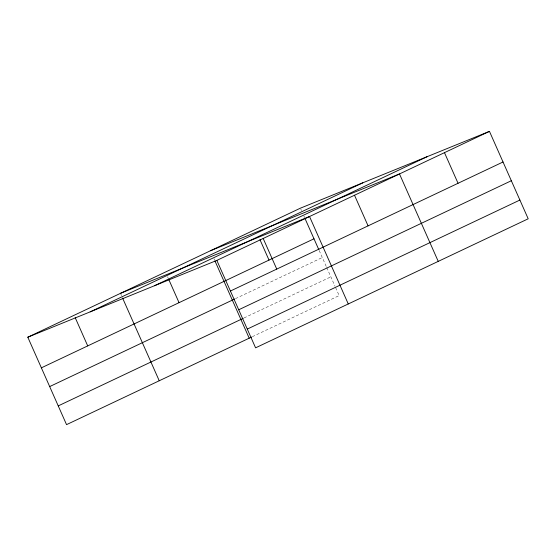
<?xml version="1.0" encoding="UTF-8"?>
<svg xmlns="http://www.w3.org/2000/svg" width="556" height="556" viewBox="0 0 556 556"><rect width="100%" height="100%" fill="white"/><g stroke="black" fill="none" stroke-linecap="round" stroke-linejoin="round"><path stroke-width="0.42" stroke-dasharray="2.78 2.08" d="M235.438 298.655L322.299 257.539M243.994 317.969L330.855 276.853M252.299 336.714L339.16 295.597L335.358 287.007M300.768 208.952L301.463 210.522M303.896 216.02L304.591 217.591M319.179 250.506L326.407 266.81M326.747 267.582L335.011 286.229M213.935 258.603L214.63 260.173M167.558 276.749L168.253 278.32M120.84 294.117L121.535 295.688"/><path stroke-width="0.83" d="M27.8 337.207L300.414 208.166L489.454 131.362L528.2 218.793L255.586 347.834L216.84 260.403L27.8 337.207L66.546 424.638L251.527 337.082M90.183 311.86L362.797 182.82M154.457 285.749L427.071 156.709M216.84 260.403L489.454 131.362M41.373 367.836L313.987 238.795M230.406 291.031L503.027 161.991M49.679 386.58L234.66 299.024M238.719 309.775L511.332 180.735M58.241 405.894L243.222 318.338M247.274 329.089L519.895 200.049M210.453 250.749L399.493 173.945L438.239 261.383M120.492 293.332L309.525 216.527L348.271 303.965M444.473 152.65L458.047 183.278M354.506 195.232L368.079 225.861M304.938 218.376L318.838 249.727M263.183 238.461L276.756 269.09M259.958 239.664L269.007 260.083M214.977 260.959L249.199 338.18M168.607 279.105L179.046 302.666M122.577 298.044L159.238 380.763M75.192 317.622L87.716 345.895"/></g></svg>
